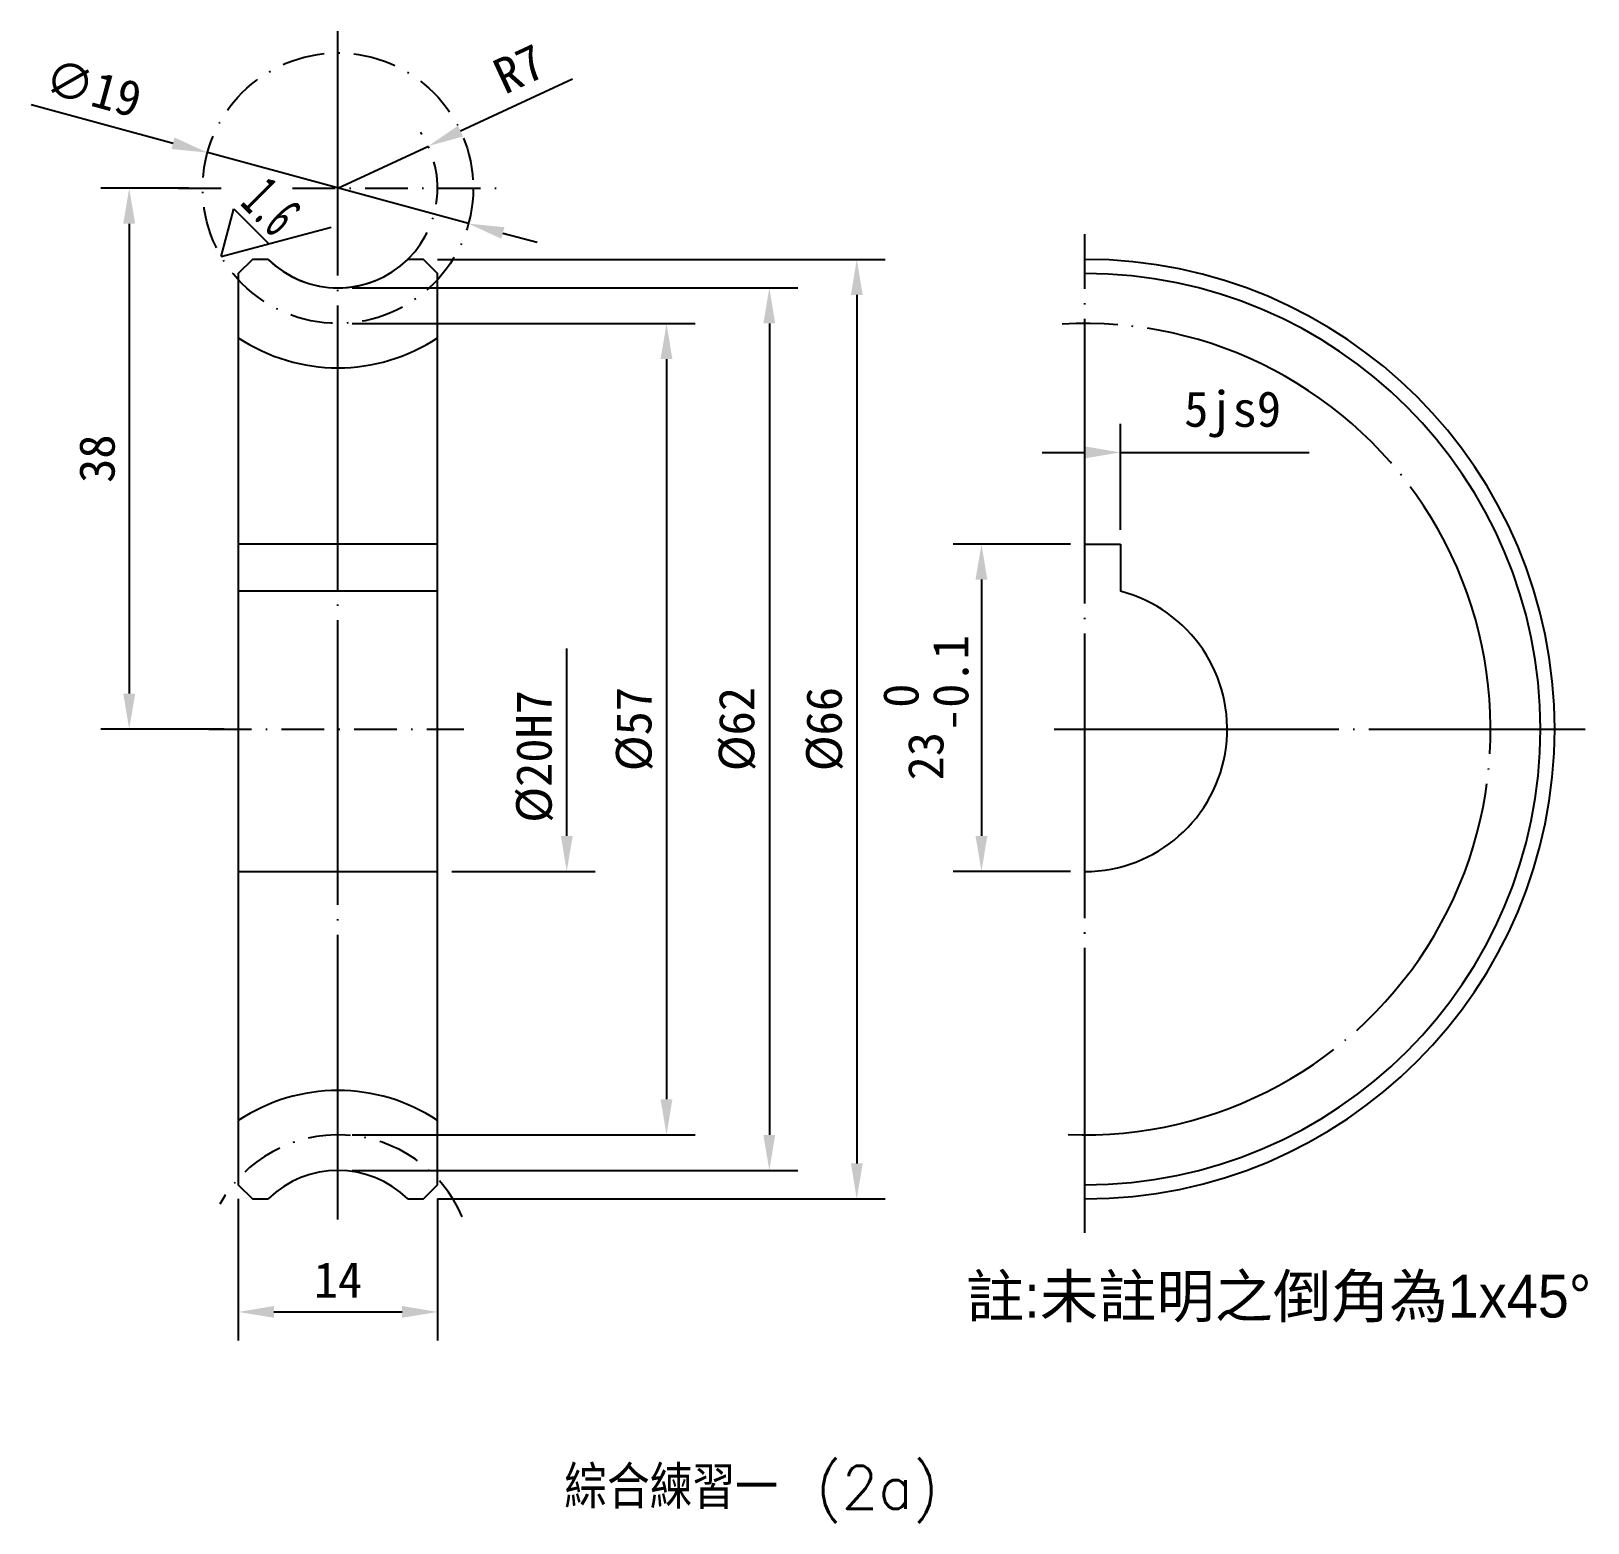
# Model space of a CAD drawing. Extents: x 416 to 525, y -155 to -50.
import ezdxf
from ezdxf.enums import TextEntityAlignment as Align

# ---------------------------------------------------------------- set-up
doc = ezdxf.new("R2010")
doc.units = 0
doc.linetypes.add('CENT3', pattern=[5, 3, -1, 0, -1])
doc.linetypes.add('中心線', pattern=[22, 20, -1, 0, -1])
doc.layers.get('0').update_dxf_attribs({"color": 3, "linetype": 'CONTINUOUS'})
doc.layers.get('DEFPOINTS').update_dxf_attribs({"linetype": 'CONTINUOUS'})
for name, color, linetype in [('CENT3', 1, 'CENT3'), ('中心線', 1, '中心線'), ('文字', 6, 'CONTINUOUS'), ('輪廓線', 7, 'CONTINUOUS')]:
    doc.layers.add(name, color=color, linetype=linetype)
doc.styles.add('CNS1', font='txt.shx', dxfattribs={"height": 3, "bigfont": 'chineset.shx'})
doc.styles.add('型式1', font='PMingLiU.ttf', dxfattribs={"height": 7})
doc.dimstyles.new('CNS', dxfattribs={"dimscale": 0, "dimtxt": 2.5, "dimasz": 2.5, "dimexe": 2, "dimexo": 1, "dimgap": 1, "dimtad": 1, "dimdec": 1, "dimdsep": 46, "dimlunit": 6, "dimtxsty": 'Standard', "dimcen": 0, "dimclrd": 3, "dimclre": 3, "dimclrt": 3, "dimadec": 0, "dimazin": 0, "dimtp": 0.3, "dimtm": 0.3, "dimtfac": 1, "dimtdec": 1, "dimtmove": 0, "dimatfit": 3, "dimfxl": 2, "dimtolj": 1, "dimtzin": 0, "dimarcsym": 0})

# ---------------------------------------------------------------- blocks, each defined once
blk = doc.blocks.new('*D20')
at = {"color": 3, "lineweight": -2}
for p, q in [((438.26, -70.74), (462.34, -70.74)), ((460.34, -73.24), (460.34, -125.24)), ((438.26, -127.74), (462.34, -127.74))]:
    blk.add_line(p, q, dxfattribs=at)
at = {"color": 3}
for points in [[(459.92, -73.24), (460.75, -73.24), (460.34, -70.74)], [(459.92, -125.24), (460.75, -125.24), (460.34, -127.74)]]:
    blk.add_solid(points, dxfattribs=at)
at = {"layer": 'DEFPOINTS', "color": 0}
for p in [(437.26, -70.74), (437.26, -127.74), (460.34, -127.74)]:
    blk.add_point(p, dxfattribs=at)
at = {"color": 3, "insert": (458.09, -99.24), "char_height": 2.5, "attachment_point": 5, "rotation": 90}
blk.add_mtext('\\A1;%%C57', dxfattribs=at)
blk = doc.blocks.new('*D21')
at = {"color": 3, "lineweight": -2}
for p, q in [((438.26, -68.24), (469.56, -68.24)), ((467.56, -70.74), (467.56, -127.74)), ((438.26, -130.24), (469.56, -130.24))]:
    blk.add_line(p, q, dxfattribs=at)
at = {"color": 3}
for points in [[(467.14, -70.74), (467.97, -70.74), (467.56, -68.24)], [(467.14, -127.74), (467.97, -127.74), (467.56, -130.24)]]:
    blk.add_solid(points, dxfattribs=at)
at = {"layer": 'DEFPOINTS', "color": 0}
for p in [(437.26, -68.24), (437.26, -130.24), (467.56, -130.24)]:
    blk.add_point(p, dxfattribs=at)
at = {"color": 3, "insert": (465.31, -99.24), "char_height": 2.5, "attachment_point": 5, "rotation": 90}
blk.add_mtext('\\A1;%%C62', dxfattribs=at)
blk = doc.blocks.new('*D23')
at = {"color": 3, "lineweight": -2}
for p, q in [((444.26, -66.24), (475.7, -66.24)), ((473.7, -68.74), (473.7, -129.74)), ((444.26, -132.24), (475.7, -132.24))]:
    blk.add_line(p, q, dxfattribs=at)
at = {"color": 3}
for points in [[(473.29, -68.74), (474.12, -68.74), (473.7, -66.24)], [(473.29, -129.74), (474.12, -129.74), (473.7, -132.24)]]:
    blk.add_solid(points, dxfattribs=at)
at = {"layer": 'DEFPOINTS', "color": 0}
for p in [(443.26, -66.24), (443.26, -132.24), (473.7, -132.24)]:
    blk.add_point(p, dxfattribs=at)
at = {"color": 3, "insert": (471.45, -99.24), "char_height": 2.5, "attachment_point": 5, "rotation": 90}
blk.add_mtext('\\A1;%%C66', dxfattribs=at)
blk = doc.blocks.new('*D25')
at = {"color": 3, "lineweight": -2}
for p, q in [((426.76, -61.24), (420.6, -61.24)), ((422.6, -63.74), (422.6, -96.74)), ((429.26, -99.24), (420.6, -99.24))]:
    blk.add_line(p, q, dxfattribs=at)
at = {"color": 3}
for points in [[(422.18, -63.74), (423.02, -63.74), (422.6, -61.24)], [(422.18, -96.74), (423.02, -96.74), (422.6, -99.24)]]:
    blk.add_solid(points, dxfattribs=at)
at = {"layer": 'DEFPOINTS', "color": 0}
for p in [(427.76, -61.24), (422.6, -99.24), (430.26, -99.24)]:
    blk.add_point(p, dxfattribs=at)
at = {"color": 3, "insert": (420.35, -80.24), "char_height": 2.5, "attachment_point": 5, "rotation": 90}
blk.add_mtext('\\A1;38', dxfattribs=at)
blk = doc.blocks.new('*D26')
at = {"color": 3, "lineweight": -2}
for p, q in [((415.71, -55.37), (425.68, -58.08)), ((446.43, -63.73), (428.09, -58.74)), ((448.84, -64.39), (451.25, -65.04))]:
    blk.add_line(p, q, dxfattribs=at)
at = {"color": 3}
for points in [[(425.79, -57.68), (425.57, -58.49), (428.09, -58.74)], [(448.95, -63.98), (448.73, -64.79), (446.43, -63.73)]]:
    blk.add_solid(points, dxfattribs=at)
at = {"layer": 'DEFPOINTS', "color": 0}
for p in [(428.09, -58.74), (446.43, -63.73)]:
    blk.add_point(p, dxfattribs=at)
at = {"color": 3, "insert": (420.08, -54.23), "char_height": 2.5, "attachment_point": 5, "rotation": 344.773}
blk.add_mtext('\\A1;∅19', dxfattribs=at)
blk = doc.blocks.new('*D27')
at = {"color": 3, "lineweight": -2}
for p, q in [((453.73, -53.58), (445.88, -57.23)), ((437.26, -61.24), (443.61, -58.28))]:
    blk.add_line(p, q, dxfattribs=at)
at = {"color": 3}
blk.add_solid([(445.7, -56.85), (446.05, -57.61), (443.61, -58.28)], dxfattribs=at)
at = {"layer": 'DEFPOINTS', "color": 0}
for p in [(443.61, -58.28), (437.26, -61.24)]:
    blk.add_point(p, dxfattribs=at)
at = {"color": 3, "insert": (449.99, -52.84), "char_height": 2.5, "attachment_point": 5, "rotation": 24.9391}
blk.add_mtext('\\A1;R7', dxfattribs=at)
blk = doc.blocks.new('*D28')
at = {"color": 3, "lineweight": -2}
for p, q in [((430.26, -132.24), (430.26, -142.18)), ((444.26, -132.24), (444.26, -142.18)), ((432.76, -140.18), (441.76, -140.18))]:
    blk.add_line(p, q, dxfattribs=at)
at = {"color": 3}
for points in [[(432.76, -139.76), (432.76, -140.59), (430.26, -140.18)], [(441.76, -139.76), (441.76, -140.59), (444.26, -140.18)]]:
    blk.add_solid(points, dxfattribs=at)
at = {"layer": 'DEFPOINTS', "color": 0}
for p in [(430.26, -131.24), (444.26, -131.24), (444.26, -140.18)]:
    blk.add_point(p, dxfattribs=at)
at = {"color": 3, "insert": (437.26, -137.93), "char_height": 2.5, "attachment_point": 5}
blk.add_mtext('\\A1;14', dxfattribs=at)
blk = doc.blocks.new('*D29')
at = {"layer": 'DEFPOINTS', "color": 0}
for p in [(489.72, -86.24), (482.46, -109.24), (489.72, -109.24)]:
    blk.add_point(p, dxfattribs=at)
at = {"layer": '輪廓線', "color": 3, "lineweight": -2}
for p, q in [((488.72, -86.24), (480.46, -86.24)), ((482.46, -88.74), (482.46, -106.74)), ((488.72, -109.24), (480.46, -109.24))]:
    blk.add_line(p, q, dxfattribs=at)
at = {"layer": '輪廓線', "color": 3}
for points in [[(482.04, -88.74), (482.87, -88.74), (482.46, -86.24)], [(482.04, -106.74), (482.87, -106.74), (482.46, -109.24)]]:
    blk.add_solid(points, dxfattribs=at)
at = {"layer": '輪廓線', "color": 3, "insert": (478.54, -97.74), "char_height": 2.5, "attachment_point": 5, "rotation": 90}
blk.add_mtext('\\A1;23\\S 0^ -0.1;', dxfattribs=at)

msp = doc.modelspace()

# ---------------------------------------------------------------- linework, layer by layer
for p, q in [((429.07, -66.04), (429.96, -62.69)), ((429.96, -62.69), (432.41, -65.14)), ((429.07, -66.04), (436.79, -63.97))]:
    msp.add_line(p, q)
at = {"color": 3}
for p, q in [((453.33, -106.74), (453.33, -93.57)), ((445.26, -109.24), (455.33, -109.24))]:
    msp.add_line(p, q, dxfattribs=at)
msp.add_solid([(452.92, -106.74), (453.75, -106.74), (453.33, -109.24)], dxfattribs=at)
at = {"layer": 'CENT3'}
for p, q in [((426.07, -61.24), (429.05, -61.24)), ((434.07, -61.24), (449.03, -61.24)), ((428.2, -99.24), (446.11, -99.24))]:
    msp.add_line(p, q, dxfattribs=at)
msp.add_circle((437.26, -61.24), 9.5, dxfattribs=at)
for centre, radius, start, end in [((437.26, -61.24), 7, 225.5847, 34.0339), ((437.26, -137.24), 9.5, 23.1538, 150.8235)]:
    msp.add_arc(centre, radius, start, end, dxfattribs=at)
at = {"layer": '中心線'}
for p, q in [((437.26, -133.68), (437.26, -50.21)), ((489.72, -134.61), (489.72, -64.47)), ((487.57, -99.24), (524.86, -99.24))]:
    msp.add_line(p, q, dxfattribs=at)
msp.add_arc((489.72, -99.24), 28.5, 267.6302, 93.1924, dxfattribs=at)
at = {"layer": '輪廓線', "color": 3}
for p, q in [((492.22, -85.24), (492.22, -77.8)), ((486.72, -79.8), (489.72, -79.8)), ((492.22, -79.8), (505.47, -79.8))]:
    msp.add_line(p, q, dxfattribs=at)
at = {"layer": '輪廓線'}
for p, q in [((444.26, -86.24), (430.26, -86.24)), ((489.72, -86.24), (492.22, -86.24)), ((492.22, -86.24), (492.22, -89.55)), ((444.26, -89.55), (430.26, -89.55)), ((430.26, -109.24), (444.26, -109.24))]:
    msp.add_line(p, q, dxfattribs=at)
for points in [[(432.36, -66.24), (431.26, -66.24), (430.26, -67.24), (430.26, -131.24), (431.26, -132.24), (432.36, -132.24)], [(442.16, -132.24), (443.26, -132.24), (444.26, -131.24), (444.26, -67.24), (443.26, -66.24), (442.16, -66.24)]]:
    msp.add_lwpolyline(points, dxfattribs=at)
for centre, radius, start, end in [((437.26, -61.24), 7, 225.5847, 314.4153), ((489.72, -99.24), 33, 270, 90), ((489.72, -99.24), 32, 270, 90), ((437.26, -61.24), 12.62, 236.3268, 303.6732), ((489.72, -99.24), 10, 270, 75.5225), ((437.26, -137.24), 12.62, 56.3268, 123.6732), ((437.26, -137.24), 7, 45.5847, 134.4153)]:
    msp.add_arc(centre, radius, start, end, dxfattribs=at)
at = {"layer": '輪廓線', "color": 3}
msp.add_solid([(489.72, -79.38), (489.72, -80.22), (492.22, -79.8)], dxfattribs=at)

# ---------------------------------------------------------------- texts
at = {"width": 0.69282}
msp.add_text('1.6', height=3, rotation=315, dxfattribs=at).set_placement((430.32, -62.34), (432.76, -64.79), align=Align.FIT)
at = {"color": 3, "insert": (451.08, -101.16), "char_height": 2.5, "attachment_point": 5, "rotation": 90}
msp.add_mtext('\\A1;%%C20H7', dxfattribs=at)
at = {"layer": '文字', "style": '型式1'}
msp.add_text('註:未註明之倒角為1%%12045%%d', height=3, dxfattribs=at).set_placement((481.38, -140.57))
at = {"layer": '輪廓線', "style": 'CNS1'}
msp.add_text('綜合練習一 (2a)', height=3, dxfattribs=at).set_placement((453.16, -154))
at = {"layer": '輪廓線', "color": 3, "insert": (500.1, -77.13), "char_height": 2.5, "attachment_point": 5}
msp.add_mtext('\\A1;5js9', dxfattribs=at)

# ---------------------------------------------------------------- dimensions: what is measured, and where the dimension line sits
dim = msp.add_radius_dim(center=(437.26, -61.24), mpoint=(443.61, -58.28), dimstyle='CNS', override={"dimscale": 1})
dim.commit()
dim.dimension.update_dxf_attribs({"geometry": '*D27', "text_midpoint": (449.99, -52.84)})
dim = msp.add_diameter_dim_2p(p1=(446.43, -63.73), p2=(428.09, -58.74), dimstyle='CNS', override={"dimscale": 1})
dim.commit()
dim.dimension.update_dxf_attribs({"geometry": '*D26', "text_midpoint": (420.08, -54.23)})
dim = msp.add_linear_dim(base=(422.6, -99.24), p1=(427.76, -61.24), p2=(430.26, -99.24), angle=90, dimstyle='CNS', override={"dimscale": 1})
dim.commit()
dim.dimension.update_dxf_attribs({"geometry": '*D25', "text_midpoint": (420.35, -80.24)})
for base, p1, p2, picture, middle in [((473.7, -132.24), (443.26, -66.24), (443.26, -132.24), '*D23', (471.45, -99.24)), ((467.56, -130.24), (437.26, -68.24), (437.26, -130.24), '*D21', (465.31, -99.24)), ((460.34, -127.74), (437.26, -70.74), (437.26, -127.74), '*D20', (458.09, -99.24))]:
    dim = msp.add_linear_dim(base=base, p1=p1, p2=p2, angle=90, text='%%C<>', dimstyle='CNS', override={"dimscale": 1})
    dim.commit()
    dim.dimension.update_dxf_attribs({"geometry": picture, "text_midpoint": middle})
dim = msp.add_linear_dim(base=(444.26, -140.18), p1=(430.26, -131.24), p2=(444.26, -131.24), dimstyle='CNS', override={"dimscale": 1})
dim.commit()
dim.dimension.update_dxf_attribs({"geometry": '*D28', "text_midpoint": (437.26, -137.93)})
at = {"layer": '輪廓線'}
dim = msp.add_linear_dim(base=(482.46, -109.24), p1=(489.72, -86.24), p2=(489.72, -109.24), angle=90, dimstyle='CNS', override={"dimscale": 1, "dimgap": 1, "dimtol": 1, "dimlim": 0, "dimtp": 0, "dimtm": 0.1, "dimtdec": 1, "dimtzin": 8}, dxfattribs=at)
dim.commit()
dim.dimension.update_dxf_attribs({"geometry": '*D29', "text_midpoint": (478.54, -97.74)})

doc.saveas('drawing.dxf')
